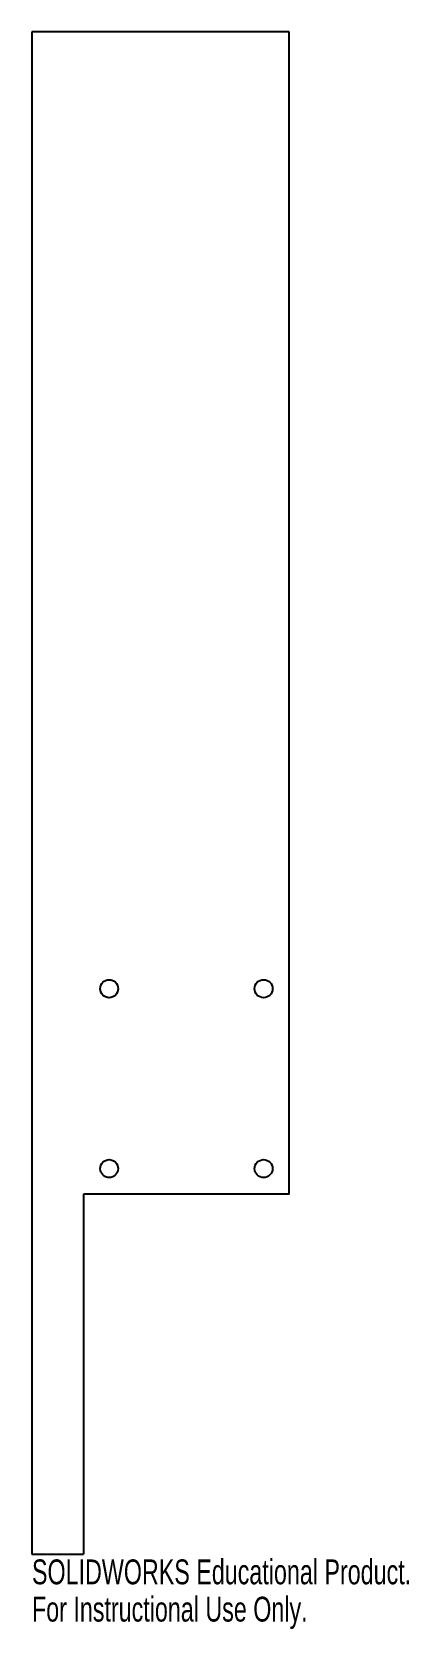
# Model space of a CAD drawing. Header units: millimetres. Extents: x -50 to 23, y 15 to 326.
import ezdxf

# ---------------------------------------------------------------- set-up
doc = ezdxf.new("R2010")
doc.units = ezdxf.units.MM
doc.styles.add('SLDTEXTSTYLE0', font='TXT', dxfattribs={"width": 0.7})

msp = doc.modelspace()

# ---------------------------------------------------------------- linework, layer by layer
at = {"color": 7, "linetype": 'Continuous', "lineweight": 25}
for p, q in [((-50, 326.1), (-50, 30)), ((0, 326.1), (-50, 326.1)), ((0, 100), (0, 326.1)), ((-40, 100), (-40, 30)), ((0, 100), (-40, 100)), ((-50, 30), (-40, 30))]:
    msp.add_line(p, q, dxfattribs=at)
for centre in [(-35, 140), (-5, 140), (-35, 105), (-5, 105)]:
    msp.add_circle(centre, 1.75, dxfattribs=at)

# ---------------------------------------------------------------- texts
at = {"color": 7, "linetype": 'Continuous', "char_height": 4.8336, "attachment_point": 1, "style": 'SLDTEXTSTYLE0'}
for s, insert in [('SOLIDWORKS Educational Product.', (-50, 28.98)), ('For Instructional Use Only.', (-50, 21.73))]:
    msp.add_mtext(s, dxfattribs=dict(at, insert=insert))

doc.saveas('drawing.dxf')
